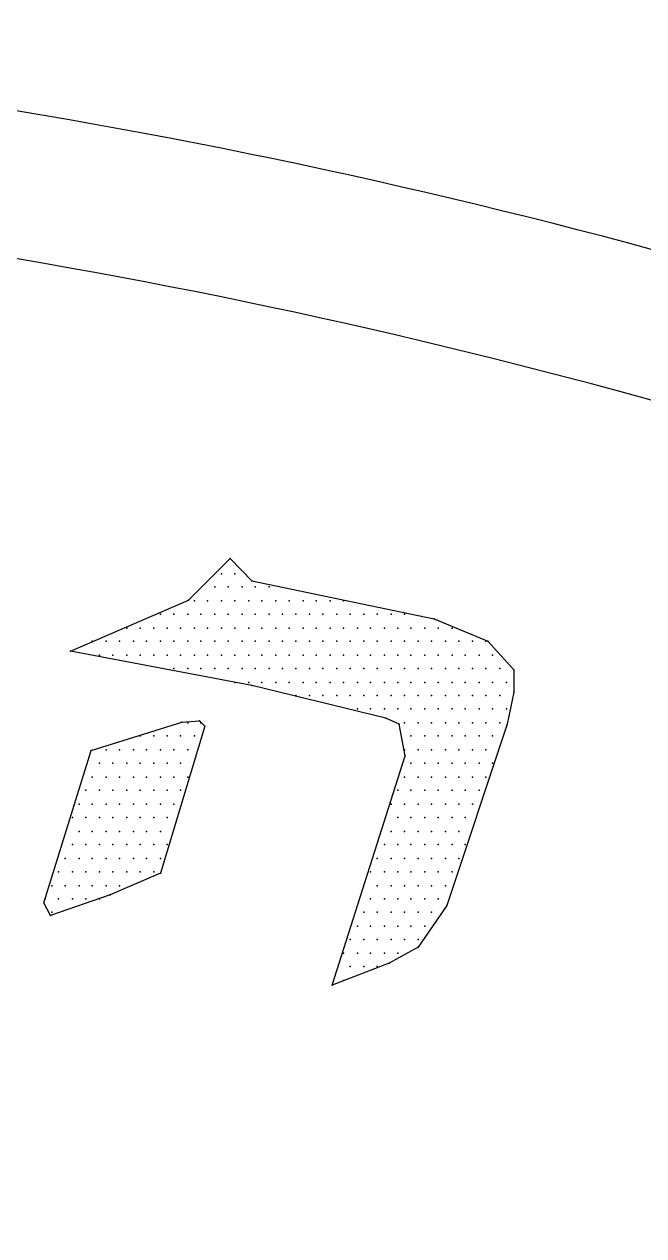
# Model space of a CAD drawing. Extents: x 180421 to 182279, y 668879 to 669787.
# Drawn here: x 180610.62 to 180615.55, y 669624.59 to 669634.25 of the extents above; entities that cross this region are included whole.
import ezdxf

# ---------------------------------------------------------------- set-up
doc = ezdxf.new("R2010")
doc.units = 0
doc.header["$LTSCALE"] = 2.5
doc.header["$MEASUREMENT"] = 0
doc.layers.get('0').update_dxf_attribs({"linetype": 'CONTINUOUS'})
doc.layers.add('KOTERET', color=1, linetype='CONTINUOUS')

# ---------------------------------------------------------------- blocks, each defined once
blk = doc.blocks.new('elipsa')
at = {"layer": 'KOTERET', "color": 1, "linetype": 'Continuous'}
for points in [[(20.3683, 15.4817, 0.06433), (7.6269, 18.997, 0.055067), (-3.6948, 19.3348, 0.081051), (-17.0697, 16.5849, 0.05642), (-25.5411, 12.204, 0.170965), (-32.0544, 4.6087, 0.076819), (-33.0467, 0.117, 0.118306), (-31.4579, -6.7288, 0.129737), (-26.3803, -12.4978, 0.070189), (-16.4416, -17.7337, 0.047922), (-8.9888, -19.6286, 0.049022), (1.6784, -20.3939, 0.072792), (17.2806, -17.6915, 0.1248), (27.5308, -12.0861, 0.103709), (33.1626, -4.1213, 0.036886), (33.5743, -2.3743, 0.106536), (33.2893, 2.7508, 0.106243), (28.2222, 10.4886, 0.106919), (20.3683, 15.4817)], [(-8.7988, -18.4832, 0.049045), (1.6467, -19.2327, 0.072972), (16.9534, -16.5725, 0.125195), (26.7391, -11.2363, 0.103069), (32.0753, -3.7149, 0.035565), (32.4289, -2.1895, 0.105225), (32.1861, 2.3919, 0.105504), (27.4094, 9.6652, 0.107235), (19.9461, 14.405, 0.064474), (7.4632, 17.8464, 0.055181), (-3.6262, 18.1789, 0.081162), (-16.6527, 15.5029, 0.05669), (-24.9288, 11.217, 0.171614), (-30.9723, 4.1918, 0.076301), (-31.8855, 0.0748, 0.117637), (-30.4181, -6.2062, 0.130118), (-25.7153, -11.5424, 0.070334), (-16.0457, -16.6411, 0.047983), (-8.7988, -18.4832)]]:
    blk.add_lwpolyline(points, format="xyb", dxfattribs=at)
at = {"layer": 'KOTERET', "color": 2, "linetype": 'Continuous'}
for points in [[(10.2132, 14.9117), (10.5457, 15.2442)], [(10.5457, 15.2442), (10.7199, 15.0648)], [(10.4771, 15.1228), (10.4771, 15.1228)], [(10.5826, 15.1228), (10.5826, 15.1228)], [(10.7199, 15.0648), (12.1714, 14.7639)], [(10.4243, 15.0173), (10.4243, 15.0173)], [(10.5298, 15.0173), (10.5298, 15.0173)], [(10.6407, 15.0173), (10.6407, 15.0173)], [(10.7462, 15.0173), (10.7462, 15.0173)], [(10.8571, 15.0173), (10.8571, 15.0173)], [(9.2736, 14.5053), (10.2132, 14.9117)], [(10.2607, 14.9064), (10.2607, 14.9064)], [(10.3662, 14.9064), (10.3662, 14.9064)], [(10.4771, 14.9064), (10.4771, 14.9064)], [(10.5826, 14.9064), (10.5826, 14.9064)], [(10.6935, 14.9064), (10.6935, 14.9064)], [(10.799, 14.9064), (10.799, 14.9064)], [(10.9099, 14.9064), (10.9099, 14.9064)], [(11.0154, 14.9064), (11.0154, 14.9064)], [(11.1263, 14.9064), (11.1263, 14.9064)], [(11.2318, 14.9064), (11.2318, 14.9064)], [(11.3427, 14.9064), (11.3427, 14.9064)], [(11.4482, 14.9064), (11.4482, 14.9064)], [(9.9915, 14.8009), (9.9915, 14.8009)], [(10.097, 14.8009), (10.097, 14.8009)], [(10.2079, 14.8009), (10.2079, 14.8009)], [(10.3134, 14.8009), (10.3134, 14.8009)], [(10.4243, 14.8009), (10.4243, 14.8009)], [(10.5298, 14.8009), (10.5298, 14.8009)], [(10.6407, 14.8009), (10.6407, 14.8009)], [(10.7462, 14.8009), (10.7462, 14.8009)], [(10.8571, 14.8009), (10.8571, 14.8009)], [(10.9627, 14.8009), (10.9627, 14.8009)], [(11.0682, 14.8009), (11.0682, 14.8009)], [(11.1791, 14.8009), (11.1791, 14.8009)], [(11.2846, 14.8009), (11.2846, 14.8009)], [(11.3955, 14.8009), (11.3955, 14.8009)], [(11.501, 14.8009), (11.501, 14.8009)], [(11.6119, 14.8009), (11.6119, 14.8009)], [(11.7174, 14.8009), (11.7174, 14.8009)], [(11.8283, 14.8009), (11.8283, 14.8009)], [(11.9338, 14.8009), (11.9338, 14.8009)], [(9.7223, 14.69), (9.7223, 14.69)], [(9.8278, 14.69), (9.8278, 14.69)], [(9.9387, 14.69), (9.9387, 14.69)], [(10.0443, 14.69), (10.0443, 14.69)], [(10.1498, 14.69), (10.1498, 14.69)], [(10.2607, 14.69), (10.2607, 14.69)], [(10.3662, 14.69), (10.3662, 14.69)], [(10.4771, 14.69), (10.4771, 14.69)], [(10.5826, 14.69), (10.5826, 14.69)], [(10.6935, 14.69), (10.6935, 14.69)], [(10.799, 14.69), (10.799, 14.69)], [(10.9099, 14.69), (10.9099, 14.69)], [(11.0154, 14.69), (11.0154, 14.69)], [(11.1263, 14.69), (11.1263, 14.69)], [(11.2318, 14.69), (11.2318, 14.69)], [(11.3427, 14.69), (11.3427, 14.69)], [(11.4482, 14.69), (11.4482, 14.69)], [(11.5591, 14.69), (11.5591, 14.69)], [(11.6646, 14.69), (11.6646, 14.69)], [(11.7755, 14.69), (11.7755, 14.69)], [(11.8811, 14.69), (11.8811, 14.69)], [(11.9866, 14.69), (11.9866, 14.69)], [(12.0975, 14.69), (12.0975, 14.69)], [(12.1714, 14.7639), (12.5989, 14.5845)], [(12.203, 14.69), (12.203, 14.69)], [(12.3139, 14.69), (12.3139, 14.69)], [(9.4478, 14.5845), (9.4478, 14.5845)], [(9.5587, 14.5845), (9.5587, 14.5845)], [(9.6642, 14.5845), (9.6642, 14.5845)], [(9.7751, 14.5845), (9.7751, 14.5845)], [(9.8806, 14.5845), (9.8806, 14.5845)], [(9.9915, 14.5845), (9.9915, 14.5845)], [(10.097, 14.5845), (10.097, 14.5845)], [(10.2079, 14.5845), (10.2079, 14.5845)], [(10.3134, 14.5845), (10.3134, 14.5845)], [(10.4243, 14.5845), (10.4243, 14.5845)], [(10.5298, 14.5845), (10.5298, 14.5845)], [(10.6407, 14.5845), (10.6407, 14.5845)], [(10.7462, 14.5845), (10.7462, 14.5845)], [(10.8571, 14.5845), (10.8571, 14.5845)], [(10.9627, 14.5845), (10.9627, 14.5845)], [(11.0682, 14.5845), (11.0682, 14.5845)], [(11.1791, 14.5845), (11.1791, 14.5845)], [(11.2846, 14.5845), (11.2846, 14.5845)], [(11.3955, 14.5845), (11.3955, 14.5845)], [(11.501, 14.5845), (11.501, 14.5845)], [(11.6119, 14.5845), (11.6119, 14.5845)], [(11.7174, 14.5845), (11.7174, 14.5845)], [(11.8283, 14.5845), (11.8283, 14.5845)], [(11.9338, 14.5845), (11.9338, 14.5845)], [(12.0447, 14.5845), (12.0447, 14.5845)], [(12.1502, 14.5845), (12.1502, 14.5845)], [(12.2611, 14.5845), (12.2611, 14.5845)], [(12.3666, 14.5845), (12.3666, 14.5845)], [(12.4775, 14.5845), (12.4775, 14.5845)], [(12.583, 14.5845), (12.583, 14.5845)], [(12.5989, 14.5845), (12.8047, 14.3575)], [(10.7199, 14.2308), (9.2736, 14.5053)], [(9.5059, 14.4736), (9.5059, 14.4736)], [(9.6114, 14.4736), (9.6114, 14.4736)], [(9.7223, 14.4736), (9.7223, 14.4736)], [(9.8278, 14.4736), (9.8278, 14.4736)], [(9.9387, 14.4736), (9.9387, 14.4736)], [(10.0443, 14.4736), (10.0443, 14.4736)], [(10.1498, 14.4736), (10.1498, 14.4736)], [(10.2607, 14.4736), (10.2607, 14.4736)], [(10.3662, 14.4736), (10.3662, 14.4736)], [(10.4771, 14.4736), (10.4771, 14.4736)], [(10.5826, 14.4736), (10.5826, 14.4736)], [(10.6935, 14.4736), (10.6935, 14.4736)], [(10.799, 14.4736), (10.799, 14.4736)], [(10.9099, 14.4736), (10.9099, 14.4736)], [(11.0154, 14.4736), (11.0154, 14.4736)], [(11.1263, 14.4736), (11.1263, 14.4736)], [(11.2318, 14.4736), (11.2318, 14.4736)], [(11.3427, 14.4736), (11.3427, 14.4736)], [(11.4482, 14.4736), (11.4482, 14.4736)], [(11.5591, 14.4736), (11.5591, 14.4736)], [(11.6646, 14.4736), (11.6646, 14.4736)], [(11.7755, 14.4736), (11.7755, 14.4736)], [(11.8811, 14.4736), (11.8811, 14.4736)], [(11.9866, 14.4736), (11.9866, 14.4736)], [(12.0975, 14.4736), (12.0975, 14.4736)], [(12.203, 14.4736), (12.203, 14.4736)], [(12.3139, 14.4736), (12.3139, 14.4736)], [(12.4194, 14.4736), (12.4194, 14.4736)], [(12.5303, 14.4736), (12.5303, 14.4736)], [(12.6358, 14.4736), (12.6358, 14.4736)], [(10.097, 14.3681), (10.097, 14.3681)], [(10.2079, 14.3681), (10.2079, 14.3681)], [(10.3134, 14.3681), (10.3134, 14.3681)], [(10.4243, 14.3681), (10.4243, 14.3681)], [(10.5298, 14.3681), (10.5298, 14.3681)], [(10.6407, 14.3681), (10.6407, 14.3681)], [(10.7462, 14.3681), (10.7462, 14.3681)], [(10.8571, 14.3681), (10.8571, 14.3681)], [(10.9627, 14.3681), (10.9627, 14.3681)], [(11.0682, 14.3681), (11.0682, 14.3681)], [(11.1791, 14.3681), (11.1791, 14.3681)], [(11.2846, 14.3681), (11.2846, 14.3681)], [(11.3955, 14.3681), (11.3955, 14.3681)], [(11.501, 14.3681), (11.501, 14.3681)], [(11.6119, 14.3681), (11.6119, 14.3681)], [(11.7174, 14.3681), (11.7174, 14.3681)], [(11.8283, 14.3681), (11.8283, 14.3681)], [(11.9338, 14.3681), (11.9338, 14.3681)], [(12.0447, 14.3681), (12.0447, 14.3681)], [(12.1502, 14.3681), (12.1502, 14.3681)], [(12.2611, 14.3681), (12.2611, 14.3681)], [(12.3666, 14.3681), (12.3666, 14.3681)], [(12.4775, 14.3681), (12.4775, 14.3681)], [(12.583, 14.3681), (12.583, 14.3681)], [(12.6939, 14.3681), (12.6939, 14.3681)], [(12.8047, 14.3575), (12.8047, 14.178)], [(10.5826, 14.2572), (10.5826, 14.2572)], [(10.6935, 14.2572), (10.6935, 14.2572)], [(11.786, 13.9722), (10.7199, 14.2308)], [(10.799, 14.2572), (10.799, 14.2572)], [(10.9099, 14.2572), (10.9099, 14.2572)], [(11.0154, 14.2572), (11.0154, 14.2572)], [(11.1263, 14.2572), (11.1263, 14.2572)], [(11.2318, 14.2572), (11.2318, 14.2572)], [(11.3427, 14.2572), (11.3427, 14.2572)], [(11.4482, 14.2572), (11.4482, 14.2572)], [(11.5591, 14.2572), (11.5591, 14.2572)], [(11.6646, 14.2572), (11.6646, 14.2572)], [(11.7755, 14.2572), (11.7755, 14.2572)], [(11.8811, 14.2572), (11.8811, 14.2572)], [(11.9866, 14.2572), (11.9866, 14.2572)], [(12.0975, 14.2572), (12.0975, 14.2572)], [(12.203, 14.2572), (12.203, 14.2572)], [(12.3139, 14.2572), (12.3139, 14.2572)], [(12.4194, 14.2572), (12.4194, 14.2572)], [(12.5303, 14.2572), (12.5303, 14.2572)], [(12.6358, 14.2572), (12.6358, 14.2572)], [(12.7467, 14.2572), (12.7467, 14.2572)], [(11.0682, 14.1516), (11.0682, 14.1516)], [(11.1791, 14.1516), (11.1791, 14.1516)], [(11.2846, 14.1516), (11.2846, 14.1516)], [(11.3955, 14.1516), (11.3955, 14.1516)], [(11.501, 14.1516), (11.501, 14.1516)], [(11.6119, 14.1516), (11.6119, 14.1516)], [(11.7174, 14.1516), (11.7174, 14.1516)], [(11.8283, 14.1516), (11.8283, 14.1516)], [(11.9338, 14.1516), (11.9338, 14.1516)], [(12.0447, 14.1516), (12.0447, 14.1516)], [(12.1502, 14.1516), (12.1502, 14.1516)], [(12.2611, 14.1516), (12.2611, 14.1516)], [(12.3666, 14.1516), (12.3666, 14.1516)], [(12.4775, 14.1516), (12.4775, 14.1516)], [(12.583, 14.1516), (12.583, 14.1516)], [(12.6939, 14.1516), (12.6939, 14.1516)], [(12.8047, 14.178), (12.7519, 13.9247)], [(11.5591, 14.0461), (11.5591, 14.0461)], [(11.6646, 14.0461), (11.6646, 14.0461)], [(11.7755, 14.0461), (11.7755, 14.0461)], [(11.8811, 14.0461), (11.8811, 14.0461)], [(11.9866, 14.0461), (11.9866, 14.0461)], [(12.0975, 14.0461), (12.0975, 14.0461)], [(12.203, 14.0461), (12.203, 14.0461)], [(12.3139, 14.0461), (12.3139, 14.0461)], [(12.4194, 14.0461), (12.4194, 14.0461)], [(12.5303, 14.0461), (12.5303, 14.0461)], [(12.6358, 14.0461), (12.6358, 14.0461)], [(12.7467, 14.0461), (12.7467, 14.0461)], [(9.4373, 13.7136), (10.1604, 13.9405)], [(10.3451, 13.9089), (9.9915, 12.7371)], [(10.1604, 13.9405), (10.3029, 13.9511)], [(10.2079, 13.9352), (10.2079, 13.9352)], [(10.3029, 13.9511), (10.3451, 13.9089)], [(10.3134, 13.9352), (10.3134, 13.9352)], [(11.8916, 13.9247), (11.786, 13.9722)], [(11.9391, 13.6713), (11.8916, 13.9247)], [(11.9338, 13.9352), (11.9338, 13.9352)], [(12.0447, 13.9352), (12.0447, 13.9352)], [(12.1502, 13.9352), (12.1502, 13.9352)], [(12.2611, 13.9352), (12.2611, 13.9352)], [(12.7519, 13.9247), (12.2716, 12.4785)], [(12.3666, 13.9352), (12.3666, 13.9352)], [(12.4775, 13.9352), (12.4775, 13.9352)], [(12.583, 13.9352), (12.583, 13.9352)], [(12.6939, 13.9352), (12.6939, 13.9352)], [(9.8278, 13.8297), (9.8278, 13.8297)], [(9.9387, 13.8297), (9.9387, 13.8297)], [(10.0443, 13.8297), (10.0443, 13.8297)], [(10.1498, 13.8297), (10.1498, 13.8297)], [(10.2607, 13.8297), (10.2607, 13.8297)], [(11.9866, 13.8297), (11.9866, 13.8297)], [(12.0975, 13.8297), (12.0975, 13.8297)], [(12.203, 13.8297), (12.203, 13.8297)], [(12.3139, 13.8297), (12.3139, 13.8297)], [(12.4194, 13.8297), (12.4194, 13.8297)], [(12.5303, 13.8297), (12.5303, 13.8297)], [(12.6358, 13.8297), (12.6358, 13.8297)], [(9.0625, 12.4996), (9.4373, 13.7136)], [(9.5587, 13.7188), (9.5587, 13.7188)], [(9.6642, 13.7188), (9.6642, 13.7188)], [(9.7751, 13.7188), (9.7751, 13.7188)], [(9.8806, 13.7188), (9.8806, 13.7188)], [(9.9915, 13.7188), (9.9915, 13.7188)], [(10.097, 13.7188), (10.097, 13.7188)], [(10.2079, 13.7188), (10.2079, 13.7188)], [(11.9338, 13.7188), (11.9338, 13.7188)], [(12.0447, 13.7188), (12.0447, 13.7188)], [(12.1502, 13.7188), (12.1502, 13.7188)], [(12.2611, 13.7188), (12.2611, 13.7188)], [(12.3666, 13.7188), (12.3666, 13.7188)], [(12.4775, 13.7188), (12.4775, 13.7188)], [(12.583, 13.7188), (12.583, 13.7188)], [(9.5059, 13.6133), (9.5059, 13.6133)], [(9.6114, 13.6133), (9.6114, 13.6133)], [(9.7223, 13.6133), (9.7223, 13.6133)], [(9.8278, 13.6133), (9.8278, 13.6133)], [(9.9387, 13.6133), (9.9387, 13.6133)], [(10.0443, 13.6133), (10.0443, 13.6133)], [(10.1498, 13.6133), (10.1498, 13.6133)], [(11.3585, 11.8451), (11.9391, 13.6713)], [(11.9866, 13.6133), (11.9866, 13.6133)], [(12.0975, 13.6133), (12.0975, 13.6133)], [(12.203, 13.6133), (12.203, 13.6133)], [(12.3139, 13.6133), (12.3139, 13.6133)], [(12.4194, 13.6133), (12.4194, 13.6133)], [(12.5303, 13.6133), (12.5303, 13.6133)], [(12.6358, 13.6133), (12.6358, 13.6133)], [(9.4478, 13.5024), (9.4478, 13.5024)], [(9.5587, 13.5024), (9.5587, 13.5024)], [(9.6642, 13.5024), (9.6642, 13.5024)], [(9.7751, 13.5024), (9.7751, 13.5024)], [(9.8806, 13.5024), (9.8806, 13.5024)], [(9.9915, 13.5024), (9.9915, 13.5024)], [(10.097, 13.5024), (10.097, 13.5024)], [(10.2079, 13.5024), (10.2079, 13.5024)], [(11.9338, 13.5024), (11.9338, 13.5024)], [(12.0447, 13.5024), (12.0447, 13.5024)], [(12.1502, 13.5024), (12.1502, 13.5024)], [(12.2611, 13.5024), (12.2611, 13.5024)], [(12.3666, 13.5024), (12.3666, 13.5024)], [(12.4775, 13.5024), (12.4775, 13.5024)], [(12.583, 13.5024), (12.583, 13.5024)], [(9.395, 13.3969), (9.395, 13.3969)], [(9.5059, 13.3969), (9.5059, 13.3969)], [(9.6114, 13.3969), (9.6114, 13.3969)], [(9.7223, 13.3969), (9.7223, 13.3969)], [(9.8278, 13.3969), (9.8278, 13.3969)], [(9.9387, 13.3969), (9.9387, 13.3969)], [(10.0443, 13.3969), (10.0443, 13.3969)], [(10.1498, 13.3969), (10.1498, 13.3969)], [(11.8811, 13.3969), (11.8811, 13.3969)], [(11.9866, 13.3969), (11.9866, 13.3969)], [(12.0975, 13.3969), (12.0975, 13.3969)], [(12.203, 13.3969), (12.203, 13.3969)], [(12.3139, 13.3969), (12.3139, 13.3969)], [(12.4194, 13.3969), (12.4194, 13.3969)], [(12.5303, 13.3969), (12.5303, 13.3969)], [(9.3423, 13.286), (9.3423, 13.286)], [(9.4478, 13.286), (9.4478, 13.286)], [(9.5587, 13.286), (9.5587, 13.286)], [(9.6642, 13.286), (9.6642, 13.286)], [(9.7751, 13.286), (9.7751, 13.286)], [(9.8806, 13.286), (9.8806, 13.286)], [(9.9915, 13.286), (9.9915, 13.286)], [(10.097, 13.286), (10.097, 13.286)], [(11.8283, 13.286), (11.8283, 13.286)], [(11.9338, 13.286), (11.9338, 13.286)], [(12.0447, 13.286), (12.0447, 13.286)], [(12.1502, 13.286), (12.1502, 13.286)], [(12.2611, 13.286), (12.2611, 13.286)], [(12.3666, 13.286), (12.3666, 13.286)], [(12.4775, 13.286), (12.4775, 13.286)], [(9.2895, 13.1805), (9.2895, 13.1805)], [(9.395, 13.1805), (9.395, 13.1805)], [(9.5059, 13.1805), (9.5059, 13.1805)], [(9.6114, 13.1805), (9.6114, 13.1805)], [(9.7223, 13.1805), (9.7223, 13.1805)], [(9.8278, 13.1805), (9.8278, 13.1805)], [(9.9387, 13.1805), (9.9387, 13.1805)], [(10.0443, 13.1805), (10.0443, 13.1805)], [(11.8811, 13.1805), (11.8811, 13.1805)], [(11.9866, 13.1805), (11.9866, 13.1805)], [(12.0975, 13.1805), (12.0975, 13.1805)], [(12.203, 13.1805), (12.203, 13.1805)], [(12.3139, 13.1805), (12.3139, 13.1805)], [(12.4194, 13.1805), (12.4194, 13.1805)], [(9.3423, 13.0696), (9.3423, 13.0696)], [(9.4478, 13.0696), (9.4478, 13.0696)], [(9.5587, 13.0696), (9.5587, 13.0696)], [(9.6642, 13.0696), (9.6642, 13.0696)], [(9.7751, 13.0696), (9.7751, 13.0696)], [(9.8806, 13.0696), (9.8806, 13.0696)], [(9.9915, 13.0696), (9.9915, 13.0696)], [(11.8283, 13.0696), (11.8283, 13.0696)], [(11.9338, 13.0696), (11.9338, 13.0696)], [(12.0447, 13.0696), (12.0447, 13.0696)], [(12.1502, 13.0696), (12.1502, 13.0696)], [(12.2611, 13.0696), (12.2611, 13.0696)], [(12.3666, 13.0696), (12.3666, 13.0696)], [(9.2895, 12.9641), (9.2895, 12.9641)], [(9.395, 12.9641), (9.395, 12.9641)], [(9.5059, 12.9641), (9.5059, 12.9641)], [(9.6114, 12.9641), (9.6114, 12.9641)], [(9.7223, 12.9641), (9.7223, 12.9641)], [(9.8278, 12.9641), (9.8278, 12.9641)], [(9.9387, 12.9641), (9.9387, 12.9641)], [(10.0443, 12.9641), (10.0443, 12.9641)], [(11.7755, 12.9641), (11.7755, 12.9641)], [(11.8811, 12.9641), (11.8811, 12.9641)], [(11.9866, 12.9641), (11.9866, 12.9641)], [(12.0975, 12.9641), (12.0975, 12.9641)], [(12.203, 12.9641), (12.203, 12.9641)], [(12.3139, 12.9641), (12.3139, 12.9641)], [(12.4194, 12.9641), (12.4194, 12.9641)], [(9.2314, 12.8532), (9.2314, 12.8532)], [(9.3423, 12.8532), (9.3423, 12.8532)], [(9.4478, 12.8532), (9.4478, 12.8532)], [(9.5587, 12.8532), (9.5587, 12.8532)], [(9.6642, 12.8532), (9.6642, 12.8532)], [(9.7751, 12.8532), (9.7751, 12.8532)], [(9.8806, 12.8532), (9.8806, 12.8532)], [(9.9915, 12.8532), (9.9915, 12.8532)], [(11.7174, 12.8532), (11.7174, 12.8532)], [(11.8283, 12.8532), (11.8283, 12.8532)], [(11.9338, 12.8532), (11.9338, 12.8532)], [(12.0447, 12.8532), (12.0447, 12.8532)], [(12.1502, 12.8532), (12.1502, 12.8532)], [(12.2611, 12.8532), (12.2611, 12.8532)], [(12.3666, 12.8532), (12.3666, 12.8532)], [(9.1786, 12.7477), (9.1786, 12.7477)], [(9.2895, 12.7477), (9.2895, 12.7477)], [(9.395, 12.7477), (9.395, 12.7477)], [(9.5059, 12.7477), (9.5059, 12.7477)], [(9.6114, 12.7477), (9.6114, 12.7477)], [(9.7223, 12.7477), (9.7223, 12.7477)], [(9.8278, 12.7477), (9.8278, 12.7477)], [(9.9387, 12.7477), (9.9387, 12.7477)], [(11.6646, 12.7477), (11.6646, 12.7477)], [(11.7755, 12.7477), (11.7755, 12.7477)], [(11.8811, 12.7477), (11.8811, 12.7477)], [(11.9866, 12.7477), (11.9866, 12.7477)], [(12.0975, 12.7477), (12.0975, 12.7477)], [(12.203, 12.7477), (12.203, 12.7477)], [(12.3139, 12.7477), (12.3139, 12.7477)], [(9.9915, 12.7371), (9.5903, 12.5629)], [(9.5903, 12.5629), (9.1153, 12.3993)], [(9.1259, 12.6368), (9.1259, 12.6368)], [(9.2314, 12.6368), (9.2314, 12.6368)], [(9.3423, 12.6368), (9.3423, 12.6368)], [(9.4478, 12.6368), (9.4478, 12.6368)], [(9.5587, 12.6368), (9.5587, 12.6368)], [(9.6642, 12.6368), (9.6642, 12.6368)], [(11.7174, 12.6368), (11.7174, 12.6368)], [(11.8283, 12.6368), (11.8283, 12.6368)], [(11.9338, 12.6368), (11.9338, 12.6368)], [(12.0447, 12.6368), (12.0447, 12.6368)], [(12.1502, 12.6368), (12.1502, 12.6368)], [(12.2611, 12.6368), (12.2611, 12.6368)], [(9.1153, 12.3993), (9.0625, 12.4996)], [(9.0731, 12.5313), (9.0731, 12.5313)], [(9.1786, 12.5313), (9.1786, 12.5313)], [(9.2895, 12.5313), (9.2895, 12.5313)], [(9.395, 12.5313), (9.395, 12.5313)], [(9.5059, 12.5313), (9.5059, 12.5313)], [(11.6646, 12.5313), (11.6646, 12.5313)], [(11.7755, 12.5313), (11.7755, 12.5313)], [(11.8811, 12.5313), (11.8811, 12.5313)], [(11.9866, 12.5313), (11.9866, 12.5313)], [(12.2716, 12.4785), (12.0447, 12.1459)], [(12.0975, 12.5313), (12.0975, 12.5313)], [(12.203, 12.5313), (12.203, 12.5313)], [(9.1259, 12.4257), (9.1259, 12.4257)], [(11.6119, 12.4257), (11.6119, 12.4257)], [(11.7174, 12.4257), (11.7174, 12.4257)], [(11.8283, 12.4257), (11.8283, 12.4257)], [(11.9338, 12.4257), (11.9338, 12.4257)], [(12.0447, 12.4257), (12.0447, 12.4257)], [(12.1502, 12.4257), (12.1502, 12.4257)], [(11.5591, 12.3148), (11.5591, 12.3148)], [(11.6646, 12.3148), (11.6646, 12.3148)], [(11.7755, 12.3148), (11.7755, 12.3148)], [(11.8811, 12.3148), (11.8811, 12.3148)], [(11.9866, 12.3148), (11.9866, 12.3148)], [(12.0975, 12.3148), (12.0975, 12.3148)], [(11.501, 12.2093), (11.501, 12.2093)], [(11.6119, 12.2093), (11.6119, 12.2093)], [(11.7174, 12.2093), (11.7174, 12.2093)], [(11.8283, 12.2093), (11.8283, 12.2093)], [(11.9338, 12.2093), (11.9338, 12.2093)], [(12.0447, 12.2093), (12.0447, 12.2093)], [(11.4482, 12.0984), (11.4482, 12.0984)], [(11.5591, 12.0984), (11.5591, 12.0984)], [(11.6646, 12.0984), (11.6646, 12.0984)], [(11.7755, 12.0984), (11.7755, 12.0984)], [(12.0447, 12.1459), (11.8124, 12.0193)], [(11.8811, 12.0984), (11.8811, 12.0984)], [(11.8124, 12.0193), (11.3585, 11.8451)], [(11.501, 11.9929), (11.501, 11.9929)], [(11.6119, 11.9929), (11.6119, 11.9929)], [(11.7174, 11.9929), (11.7174, 11.9929)], [(11.4482, 11.882), (11.4482, 11.882)]]:
    blk.add_lwpolyline(points, dxfattribs=at)
at = {"layer": 'KOTERET', "color": 1}
for p in [(10.5457, 15.2442), (10.5457, 15.2442), (10.4771, 15.1228), (10.4771, 15.1228), (10.5826, 15.1228), (10.5826, 15.1228), (10.7199, 15.0648), (10.7199, 15.0648), (10.4243, 15.0173), (10.4243, 15.0173), (10.5298, 15.0173), (10.5298, 15.0173), (10.6407, 15.0173), (10.6407, 15.0173), (10.7462, 15.0173), (10.7462, 15.0173), (10.8571, 15.0173), (10.8571, 15.0173), (10.2132, 14.9117), (10.2132, 14.9117), (10.2607, 14.9064), (10.2607, 14.9064), (10.3662, 14.9064), (10.3662, 14.9064), (10.4771, 14.9064), (10.4771, 14.9064), (10.5826, 14.9064), (10.5826, 14.9064), (10.6935, 14.9064), (10.6935, 14.9064), (10.799, 14.9064), (10.799, 14.9064), (10.9099, 14.9064), (10.9099, 14.9064), (11.0154, 14.9064), (11.0154, 14.9064), (11.1263, 14.9064), (11.1263, 14.9064), (11.2318, 14.9064), (11.2318, 14.9064), (11.3427, 14.9064), (11.3427, 14.9064), (11.4482, 14.9064), (11.4482, 14.9064), (9.9915, 14.8009), (9.9915, 14.8009), (10.097, 14.8009), (10.097, 14.8009), (10.2079, 14.8009), (10.2079, 14.8009), (10.3134, 14.8009), (10.3134, 14.8009), (10.4243, 14.8009), (10.4243, 14.8009), (10.5298, 14.8009), (10.5298, 14.8009), (10.6407, 14.8009), (10.6407, 14.8009), (10.7462, 14.8009), (10.7462, 14.8009), (10.8571, 14.8009), (10.8571, 14.8009), (10.9627, 14.8009), (10.9627, 14.8009), (11.0682, 14.8009), (11.0682, 14.8009), (11.1791, 14.8009), (11.1791, 14.8009), (11.2846, 14.8009), (11.2846, 14.8009), (11.3955, 14.8009), (11.3955, 14.8009), (11.501, 14.8009), (11.501, 14.8009), (11.6119, 14.8009), (11.6119, 14.8009), (11.7174, 14.8009), (11.7174, 14.8009), (11.8283, 14.8009), (11.8283, 14.8009), (11.9338, 14.8009), (11.9338, 14.8009), (9.7223, 14.69), (9.7223, 14.69), (9.8278, 14.69), (9.8278, 14.69), (9.9387, 14.69), (9.9387, 14.69), (10.0443, 14.69), (10.0443, 14.69), (10.1498, 14.69), (10.1498, 14.69), (10.2607, 14.69), (10.2607, 14.69), (10.3662, 14.69), (10.3662, 14.69), (10.4771, 14.69), (10.4771, 14.69), (10.5826, 14.69), (10.5826, 14.69), (10.6935, 14.69), (10.6935, 14.69), (10.799, 14.69), (10.799, 14.69), (10.9099, 14.69), (10.9099, 14.69), (11.0154, 14.69), (11.0154, 14.69), (11.1263, 14.69), (11.1263, 14.69), (11.2318, 14.69), (11.2318, 14.69), (11.3427, 14.69), (11.3427, 14.69), (11.4482, 14.69), (11.4482, 14.69), (11.5591, 14.69), (11.5591, 14.69), (11.6646, 14.69), (11.6646, 14.69), (11.7755, 14.69), (11.7755, 14.69), (11.8811, 14.69), (11.8811, 14.69), (11.9866, 14.69), (11.9866, 14.69), (12.0975, 14.69), (12.0975, 14.69), (12.1714, 14.7639), (12.1714, 14.7639), (12.203, 14.69), (12.203, 14.69), (12.3139, 14.69), (12.3139, 14.69), (9.4478, 14.5845), (9.4478, 14.5845), (9.5587, 14.5845), (9.5587, 14.5845), (9.6642, 14.5845), (9.6642, 14.5845), (9.7751, 14.5845), (9.7751, 14.5845), (9.8806, 14.5845), (9.8806, 14.5845), (9.9915, 14.5845), (9.9915, 14.5845), (10.097, 14.5845), (10.097, 14.5845), (10.2079, 14.5845), (10.2079, 14.5845), (10.3134, 14.5845), (10.3134, 14.5845), (10.4243, 14.5845), (10.4243, 14.5845), (10.5298, 14.5845), (10.5298, 14.5845), (10.6407, 14.5845), (10.6407, 14.5845), (10.7462, 14.5845), (10.7462, 14.5845), (10.8571, 14.5845), (10.8571, 14.5845), (10.9627, 14.5845), (10.9627, 14.5845), (11.0682, 14.5845), (11.0682, 14.5845), (11.1791, 14.5845), (11.1791, 14.5845), (11.2846, 14.5845), (11.2846, 14.5845), (11.3955, 14.5845), (11.3955, 14.5845), (11.501, 14.5845), (11.501, 14.5845), (11.6119, 14.5845), (11.6119, 14.5845), (11.7174, 14.5845), (11.7174, 14.5845), (11.8283, 14.5845), (11.8283, 14.5845), (11.9338, 14.5845), (11.9338, 14.5845), (12.0447, 14.5845), (12.0447, 14.5845), (12.1502, 14.5845), (12.1502, 14.5845), (12.2611, 14.5845), (12.2611, 14.5845), (12.3666, 14.5845), (12.3666, 14.5845), (12.4775, 14.5845), (12.4775, 14.5845), (12.583, 14.5845), (12.583, 14.5845), (12.5989, 14.5845), (12.5989, 14.5845), (9.2736, 14.5053), (9.2736, 14.5053), (9.5059, 14.4736), (9.5059, 14.4736), (9.6114, 14.4736), (9.6114, 14.4736), (9.7223, 14.4736), (9.7223, 14.4736), (9.8278, 14.4736), (9.8278, 14.4736), (9.9387, 14.4736), (9.9387, 14.4736), (10.0443, 14.4736), (10.0443, 14.4736), (10.1498, 14.4736), (10.1498, 14.4736), (10.2607, 14.4736), (10.2607, 14.4736), (10.3662, 14.4736), (10.3662, 14.4736), (10.4771, 14.4736), (10.4771, 14.4736), (10.5826, 14.4736), (10.5826, 14.4736), (10.6935, 14.4736), (10.6935, 14.4736), (10.799, 14.4736), (10.799, 14.4736), (10.9099, 14.4736), (10.9099, 14.4736), (11.0154, 14.4736), (11.0154, 14.4736), (11.1263, 14.4736), (11.1263, 14.4736), (11.2318, 14.4736), (11.2318, 14.4736), (11.3427, 14.4736), (11.3427, 14.4736), (11.4482, 14.4736), (11.4482, 14.4736), (11.5591, 14.4736), (11.5591, 14.4736), (11.6646, 14.4736), (11.6646, 14.4736), (11.7755, 14.4736), (11.7755, 14.4736), (11.8811, 14.4736), (11.8811, 14.4736), (11.9866, 14.4736), (11.9866, 14.4736), (12.0975, 14.4736), (12.0975, 14.4736), (12.203, 14.4736), (12.203, 14.4736), (12.3139, 14.4736), (12.3139, 14.4736), (12.4194, 14.4736), (12.4194, 14.4736), (12.5303, 14.4736), (12.5303, 14.4736), (12.6358, 14.4736), (12.6358, 14.4736), (10.097, 14.3681), (10.097, 14.3681), (10.2079, 14.3681), (10.2079, 14.3681), (10.3134, 14.3681), (10.3134, 14.3681), (10.4243, 14.3681), (10.4243, 14.3681), (10.5298, 14.3681), (10.5298, 14.3681), (10.6407, 14.3681), (10.6407, 14.3681), (10.7462, 14.3681), (10.7462, 14.3681), (10.8571, 14.3681), (10.8571, 14.3681), (10.9627, 14.3681), (10.9627, 14.3681), (11.0682, 14.3681), (11.0682, 14.3681), (11.1791, 14.3681), (11.1791, 14.3681), (11.2846, 14.3681), (11.2846, 14.3681), (11.3955, 14.3681), (11.3955, 14.3681), (11.501, 14.3681), (11.501, 14.3681), (11.6119, 14.3681), (11.6119, 14.3681), (11.7174, 14.3681), (11.7174, 14.3681), (11.8283, 14.3681), (11.8283, 14.3681), (11.9338, 14.3681), (11.9338, 14.3681), (12.0447, 14.3681), (12.0447, 14.3681), (12.1502, 14.3681), (12.1502, 14.3681), (12.2611, 14.3681), (12.2611, 14.3681), (12.3666, 14.3681), (12.3666, 14.3681), (12.4775, 14.3681), (12.4775, 14.3681), (12.583, 14.3681), (12.583, 14.3681), (12.6939, 14.3681), (12.6939, 14.3681), (12.8047, 14.3575), (12.8047, 14.3575), (10.5826, 14.2572), (10.5826, 14.2572), (10.6935, 14.2572), (10.6935, 14.2572), (10.7199, 14.2308), (10.7199, 14.2308), (10.799, 14.2572), (10.799, 14.2572), (10.9099, 14.2572), (10.9099, 14.2572), (11.0154, 14.2572), (11.0154, 14.2572), (11.1263, 14.2572), (11.1263, 14.2572), (11.2318, 14.2572), (11.2318, 14.2572), (11.3427, 14.2572), (11.3427, 14.2572), (11.4482, 14.2572), (11.4482, 14.2572), (11.5591, 14.2572), (11.5591, 14.2572), (11.6646, 14.2572), (11.6646, 14.2572), (11.7755, 14.2572), (11.7755, 14.2572), (11.8811, 14.2572), (11.8811, 14.2572), (11.9866, 14.2572), (11.9866, 14.2572), (12.0975, 14.2572), (12.0975, 14.2572), (12.203, 14.2572), (12.203, 14.2572), (12.3139, 14.2572), (12.3139, 14.2572), (12.4194, 14.2572), (12.4194, 14.2572), (12.5303, 14.2572), (12.5303, 14.2572), (12.6358, 14.2572), (12.6358, 14.2572), (12.7467, 14.2572), (12.7467, 14.2572), (11.0682, 14.1516), (11.0682, 14.1516), (11.1791, 14.1516), (11.1791, 14.1516), (11.2846, 14.1516), (11.2846, 14.1516), (11.3955, 14.1516), (11.3955, 14.1516), (11.501, 14.1516), (11.501, 14.1516), (11.6119, 14.1516), (11.6119, 14.1516), (11.7174, 14.1516), (11.7174, 14.1516), (11.8283, 14.1516), (11.8283, 14.1516), (11.9338, 14.1516), (11.9338, 14.1516), (12.0447, 14.1516), (12.0447, 14.1516), (12.1502, 14.1516), (12.1502, 14.1516), (12.2611, 14.1516), (12.2611, 14.1516), (12.3666, 14.1516), (12.3666, 14.1516), (12.4775, 14.1516), (12.4775, 14.1516), (12.583, 14.1516), (12.583, 14.1516), (12.6939, 14.1516), (12.6939, 14.1516), (12.8047, 14.178), (12.8047, 14.178), (11.5591, 14.0461), (11.5591, 14.0461), (11.6646, 14.0461), (11.6646, 14.0461), (11.7755, 14.0461), (11.7755, 14.0461), (11.8811, 14.0461), (11.8811, 14.0461), (11.9866, 14.0461), (11.9866, 14.0461), (12.0975, 14.0461), (12.0975, 14.0461), (12.203, 14.0461), (12.203, 14.0461), (12.3139, 14.0461), (12.3139, 14.0461), (12.4194, 14.0461), (12.4194, 14.0461), (12.5303, 14.0461), (12.5303, 14.0461), (12.6358, 14.0461), (12.6358, 14.0461), (12.7467, 14.0461), (12.7467, 14.0461), (10.1604, 13.9405), (10.1604, 13.9405), (10.2079, 13.9352), (10.2079, 13.9352), (10.3029, 13.9511), (10.3029, 13.9511), (10.3134, 13.9352), (10.3134, 13.9352), (10.3451, 13.9089), (10.3451, 13.9089), (11.786, 13.9722), (11.786, 13.9722), (11.8916, 13.9247), (11.8916, 13.9247), (11.9338, 13.9352), (11.9338, 13.9352), (12.0447, 13.9352), (12.0447, 13.9352), (12.1502, 13.9352), (12.1502, 13.9352), (12.2611, 13.9352), (12.2611, 13.9352), (12.3666, 13.9352), (12.3666, 13.9352), (12.4775, 13.9352), (12.4775, 13.9352), (12.583, 13.9352), (12.583, 13.9352), (12.6939, 13.9352), (12.6939, 13.9352), (12.7519, 13.9247), (12.7519, 13.9247), (9.8278, 13.8297), (9.8278, 13.8297), (9.9387, 13.8297), (9.9387, 13.8297), (10.0443, 13.8297), (10.0443, 13.8297), (10.1498, 13.8297), (10.1498, 13.8297), (10.2607, 13.8297), (10.2607, 13.8297), (11.9866, 13.8297), (11.9866, 13.8297), (12.0975, 13.8297), (12.0975, 13.8297), (12.203, 13.8297), (12.203, 13.8297), (12.3139, 13.8297), (12.3139, 13.8297), (12.4194, 13.8297), (12.4194, 13.8297), (12.5303, 13.8297), (12.5303, 13.8297), (12.6358, 13.8297), (12.6358, 13.8297), (9.4373, 13.7136), (9.4373, 13.7136), (9.5587, 13.7188), (9.5587, 13.7188), (9.6642, 13.7188), (9.6642, 13.7188), (9.7751, 13.7188), (9.7751, 13.7188), (9.8806, 13.7188), (9.8806, 13.7188), (9.9915, 13.7188), (9.9915, 13.7188), (10.097, 13.7188), (10.097, 13.7188), (10.2079, 13.7188), (10.2079, 13.7188), (11.9338, 13.7188), (11.9338, 13.7188), (12.0447, 13.7188), (12.0447, 13.7188), (12.1502, 13.7188), (12.1502, 13.7188), (12.2611, 13.7188), (12.2611, 13.7188), (12.3666, 13.7188), (12.3666, 13.7188), (12.4775, 13.7188), (12.4775, 13.7188), (12.583, 13.7188), (12.583, 13.7188), (9.5059, 13.6133), (9.5059, 13.6133), (9.6114, 13.6133), (9.6114, 13.6133), (9.7223, 13.6133), (9.7223, 13.6133), (9.8278, 13.6133), (9.8278, 13.6133), (9.9387, 13.6133), (9.9387, 13.6133), (10.0443, 13.6133), (10.0443, 13.6133), (10.1498, 13.6133), (10.1498, 13.6133), (11.9391, 13.6713), (11.9391, 13.6713), (11.9866, 13.6133), (11.9866, 13.6133), (12.0975, 13.6133), (12.0975, 13.6133), (12.203, 13.6133), (12.203, 13.6133), (12.3139, 13.6133), (12.3139, 13.6133), (12.4194, 13.6133), (12.4194, 13.6133), (12.5303, 13.6133), (12.5303, 13.6133), (12.6358, 13.6133), (12.6358, 13.6133), (9.4478, 13.5024), (9.4478, 13.5024), (9.5587, 13.5024), (9.5587, 13.5024), (9.6642, 13.5024), (9.6642, 13.5024), (9.7751, 13.5024), (9.7751, 13.5024), (9.8806, 13.5024), (9.8806, 13.5024), (9.9915, 13.5024), (9.9915, 13.5024), (10.097, 13.5024), (10.097, 13.5024), (10.2079, 13.5024), (10.2079, 13.5024), (11.9338, 13.5024), (11.9338, 13.5024), (12.0447, 13.5024), (12.0447, 13.5024), (12.1502, 13.5024), (12.1502, 13.5024), (12.2611, 13.5024), (12.2611, 13.5024), (12.3666, 13.5024), (12.3666, 13.5024), (12.4775, 13.5024), (12.4775, 13.5024), (12.583, 13.5024), (12.583, 13.5024), (9.395, 13.3969), (9.395, 13.3969), (9.5059, 13.3969), (9.5059, 13.3969), (9.6114, 13.3969), (9.6114, 13.3969), (9.7223, 13.3969), (9.7223, 13.3969), (9.8278, 13.3969), (9.8278, 13.3969), (9.9387, 13.3969), (9.9387, 13.3969), (10.0443, 13.3969), (10.0443, 13.3969), (10.1498, 13.3969), (10.1498, 13.3969), (11.8811, 13.3969), (11.8811, 13.3969), (11.9866, 13.3969), (11.9866, 13.3969), (12.0975, 13.3969), (12.0975, 13.3969), (12.203, 13.3969), (12.203, 13.3969), (12.3139, 13.3969), (12.3139, 13.3969), (12.4194, 13.3969), (12.4194, 13.3969), (12.5303, 13.3969), (12.5303, 13.3969), (9.3423, 13.286), (9.3423, 13.286), (9.4478, 13.286), (9.4478, 13.286), (9.5587, 13.286), (9.5587, 13.286), (9.6642, 13.286), (9.6642, 13.286), (9.7751, 13.286), (9.7751, 13.286), (9.8806, 13.286), (9.8806, 13.286), (9.9915, 13.286), (9.9915, 13.286), (10.097, 13.286), (10.097, 13.286), (11.8283, 13.286), (11.8283, 13.286), (11.9338, 13.286), (11.9338, 13.286), (12.0447, 13.286), (12.0447, 13.286), (12.1502, 13.286), (12.1502, 13.286), (12.2611, 13.286), (12.2611, 13.286), (12.3666, 13.286), (12.3666, 13.286), (12.4775, 13.286), (12.4775, 13.286), (9.2895, 13.1805), (9.2895, 13.1805), (9.395, 13.1805), (9.395, 13.1805), (9.5059, 13.1805), (9.5059, 13.1805), (9.6114, 13.1805), (9.6114, 13.1805), (9.7223, 13.1805), (9.7223, 13.1805), (9.8278, 13.1805), (9.8278, 13.1805), (9.9387, 13.1805), (9.9387, 13.1805), (10.0443, 13.1805), (10.0443, 13.1805), (11.8811, 13.1805), (11.8811, 13.1805), (11.9866, 13.1805), (11.9866, 13.1805), (12.0975, 13.1805), (12.0975, 13.1805), (12.203, 13.1805), (12.203, 13.1805), (12.3139, 13.1805), (12.3139, 13.1805), (12.4194, 13.1805), (12.4194, 13.1805), (9.3423, 13.0696), (9.3423, 13.0696), (9.4478, 13.0696), (9.4478, 13.0696), (9.5587, 13.0696), (9.5587, 13.0696), (9.6642, 13.0696), (9.6642, 13.0696), (9.7751, 13.0696), (9.7751, 13.0696), (9.8806, 13.0696), (9.8806, 13.0696), (9.9915, 13.0696), (9.9915, 13.0696), (11.8283, 13.0696), (11.8283, 13.0696), (11.9338, 13.0696), (11.9338, 13.0696), (12.0447, 13.0696), (12.0447, 13.0696), (12.1502, 13.0696), (12.1502, 13.0696), (12.2611, 13.0696), (12.2611, 13.0696), (12.3666, 13.0696), (12.3666, 13.0696), (9.2895, 12.9641), (9.2895, 12.9641), (9.395, 12.9641), (9.395, 12.9641), (9.5059, 12.9641), (9.5059, 12.9641), (9.6114, 12.9641), (9.6114, 12.9641), (9.7223, 12.9641), (9.7223, 12.9641), (9.8278, 12.9641), (9.8278, 12.9641), (9.9387, 12.9641), (9.9387, 12.9641), (10.0443, 12.9641), (10.0443, 12.9641), (11.7755, 12.9641), (11.7755, 12.9641), (11.8811, 12.9641), (11.8811, 12.9641), (11.9866, 12.9641), (11.9866, 12.9641), (12.0975, 12.9641), (12.0975, 12.9641), (12.203, 12.9641), (12.203, 12.9641), (12.3139, 12.9641), (12.3139, 12.9641), (12.4194, 12.9641), (12.4194, 12.9641), (9.2314, 12.8532), (9.2314, 12.8532), (9.3423, 12.8532), (9.3423, 12.8532), (9.4478, 12.8532), (9.4478, 12.8532), (9.5587, 12.8532), (9.5587, 12.8532), (9.6642, 12.8532), (9.6642, 12.8532), (9.7751, 12.8532), (9.7751, 12.8532), (9.8806, 12.8532), (9.8806, 12.8532), (9.9915, 12.8532), (9.9915, 12.8532), (11.7174, 12.8532), (11.7174, 12.8532), (11.8283, 12.8532), (11.8283, 12.8532), (11.9338, 12.8532), (11.9338, 12.8532), (12.0447, 12.8532), (12.0447, 12.8532), (12.1502, 12.8532), (12.1502, 12.8532), (12.2611, 12.8532), (12.2611, 12.8532), (12.3666, 12.8532), (12.3666, 12.8532), (9.1786, 12.7477), (9.1786, 12.7477), (9.2895, 12.7477), (9.2895, 12.7477), (9.395, 12.7477), (9.395, 12.7477), (9.5059, 12.7477), (9.5059, 12.7477), (9.6114, 12.7477), (9.6114, 12.7477), (9.7223, 12.7477), (9.7223, 12.7477), (9.8278, 12.7477), (9.8278, 12.7477), (9.9387, 12.7477), (9.9387, 12.7477), (11.6646, 12.7477), (11.6646, 12.7477), (11.7755, 12.7477), (11.7755, 12.7477), (11.8811, 12.7477), (11.8811, 12.7477), (11.9866, 12.7477), (11.9866, 12.7477), (12.0975, 12.7477), (12.0975, 12.7477), (12.203, 12.7477), (12.203, 12.7477), (12.3139, 12.7477), (12.3139, 12.7477), (9.9915, 12.7371), (9.9915, 12.7371), (9.1259, 12.6368), (9.1259, 12.6368), (9.2314, 12.6368), (9.2314, 12.6368), (9.3423, 12.6368), (9.3423, 12.6368), (9.4478, 12.6368), (9.4478, 12.6368), (9.5587, 12.6368), (9.5587, 12.6368), (9.5903, 12.5629), (9.5903, 12.5629), (9.6642, 12.6368), (9.6642, 12.6368), (11.7174, 12.6368), (11.7174, 12.6368), (11.8283, 12.6368), (11.8283, 12.6368), (11.9338, 12.6368), (11.9338, 12.6368), (12.0447, 12.6368), (12.0447, 12.6368), (12.1502, 12.6368), (12.1502, 12.6368), (12.2611, 12.6368), (12.2611, 12.6368), (9.0625, 12.4996), (9.0625, 12.4996), (9.0731, 12.5313), (9.0731, 12.5313), (9.1786, 12.5313), (9.1786, 12.5313), (9.2895, 12.5313), (9.2895, 12.5313), (9.395, 12.5313), (9.395, 12.5313), (9.5059, 12.5313), (9.5059, 12.5313), (11.6646, 12.5313), (11.6646, 12.5313), (11.7755, 12.5313), (11.7755, 12.5313), (11.8811, 12.5313), (11.8811, 12.5313), (11.9866, 12.5313), (11.9866, 12.5313), (12.0975, 12.5313), (12.0975, 12.5313), (12.203, 12.5313), (12.203, 12.5313), (12.2716, 12.4785), (12.2716, 12.4785), (9.1153, 12.3993), (9.1153, 12.3993), (9.1259, 12.4257), (9.1259, 12.4257), (11.6119, 12.4257), (11.6119, 12.4257), (11.7174, 12.4257), (11.7174, 12.4257), (11.8283, 12.4257), (11.8283, 12.4257), (11.9338, 12.4257), (11.9338, 12.4257), (12.0447, 12.4257), (12.0447, 12.4257), (12.1502, 12.4257), (12.1502, 12.4257), (11.5591, 12.3148), (11.5591, 12.3148), (11.6646, 12.3148), (11.6646, 12.3148), (11.7755, 12.3148), (11.7755, 12.3148), (11.8811, 12.3148), (11.8811, 12.3148), (11.9866, 12.3148), (11.9866, 12.3148), (12.0975, 12.3148), (12.0975, 12.3148), (11.501, 12.2093), (11.501, 12.2093), (11.6119, 12.2093), (11.6119, 12.2093), (11.7174, 12.2093), (11.7174, 12.2093), (11.8283, 12.2093), (11.8283, 12.2093), (11.9338, 12.2093), (11.9338, 12.2093), (12.0447, 12.2093), (12.0447, 12.2093), (11.4482, 12.0984), (11.4482, 12.0984), (11.5591, 12.0984), (11.5591, 12.0984), (11.6646, 12.0984), (11.6646, 12.0984), (11.7755, 12.0984), (11.7755, 12.0984), (11.8811, 12.0984), (11.8811, 12.0984), (12.0447, 12.1459), (12.0447, 12.1459), (11.501, 11.9929), (11.501, 11.9929), (11.6119, 11.9929), (11.6119, 11.9929), (11.7174, 11.9929), (11.7174, 11.9929), (11.8124, 12.0193), (11.8124, 12.0193), (11.4482, 11.882), (11.4482, 11.882), (11.3585, 11.8451), (11.3585, 11.8451)]:
    blk.add_point(p, dxfattribs=at)

msp = doc.modelspace()

# ---------------------------------------------------------------- block references
msp.add_blockref('elipsa', (180601.7133, 669614.7446))

doc.saveas('drawing.dxf')
